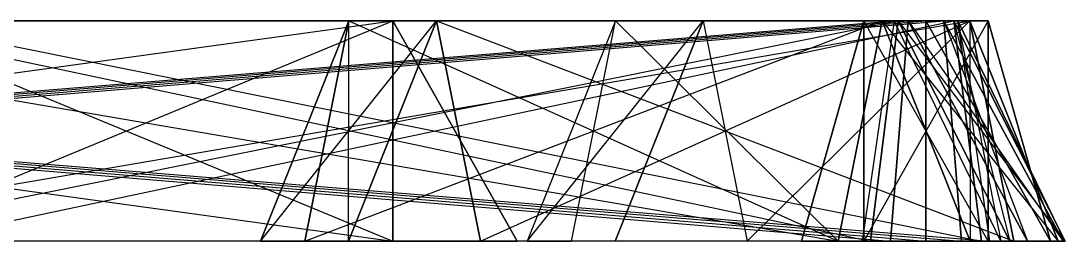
# Model space of a CAD drawing. Extents: x -3500 to 3500, y -22 to 22.
# Drawn here: x 2947.44 to 2958.63, y 19.69 to 22.05 of the extents above; entities that cross this region are included whole.
import ezdxf

# ---------------------------------------------------------------- set-up
doc = ezdxf.new("R2010")
doc.units = 0
doc.layers.add('UB3D', color=1, linetype='CONTINUOUS')

msp = doc.modelspace()

# ---------------------------------------------------------------- linework, layer by layer
at = {"layer": 'UB3D', "color": 2}
for points in [[(2928.229567, 22.047244, -135.061181), (2927.887677, 19.685039, -135.633543), (2956.800984, 22.047244, -152.127874)], [(2927.887677, 19.685039, -135.633543), (2956.800984, 22.047244, -152.127874), (2956.459094, 19.685039, -152.700236)], [(2928.380669, 22.047244, 189.139016), (2928.189882, 19.685039, 188.500197), (2956.952087, 22.047244, 180.605669)], [(2928.189882, 19.685039, 188.500197), (2956.952087, 22.047244, 180.605669), (2956.761299, 19.685039, 179.96685)], [(2928.189882, 19.685039, 191.055315), (2928.380669, 22.047244, 190.416496), (2956.761299, 19.685039, 199.588661)], [(2928.229567, 22.047244, -135.061181), (2928.913268, 22.047244, -133.916614), (2956.800984, 22.047244, -152.127874)], [(2928.380669, 22.047244, 189.139016), (2928.762165, 22.047244, 190.416496), (2956.952087, 22.047244, 180.605669)], [(2928.380669, 22.047244, 190.416496), (2956.761299, 19.685039, 199.588661), (2956.952087, 22.047244, 198.949843)], [(2928.762165, 22.047244, 189.139016), (2928.380669, 22.047244, 190.416496), (2957.333583, 22.047244, 197.672362)], [(2928.380669, 22.047244, 190.416496), (2957.333583, 22.047244, 197.672362), (2956.952087, 22.047244, 198.949843)], [(2928.571417, 22.047244, -152.222244), (2928.571417, 19.685039, -152.888898), (2957.142835, 22.047244, -152.222244)], [(2928.571417, 19.685039, -152.888898), (2957.142835, 22.047244, -152.222244), (2957.142835, 19.685039, -152.888898)], [(2928.571417, 19.685039, -150.222283), (2928.571417, 22.047244, -150.888937), (2957.142835, 19.685039, -150.222283)], [(2928.571417, 22.047244, -150.888937), (2957.142835, 19.685039, -150.222283), (2957.142835, 22.047244, -150.888937)], [(2928.571417, 22.047244, -152.222244), (2928.571417, 22.047244, -150.888937), (2957.142835, 22.047244, -152.222244)], [(2928.571417, 22.047244, -150.888937), (2957.142835, 22.047244, -152.222244), (2957.142835, 22.047244, -150.888937)], [(2928.571417, 22.047244, -135.155551), (2928.571417, 19.685039, -135.822205), (2957.142835, 22.047244, -135.155551)], [(2928.571417, 19.685039, -135.822205), (2957.142835, 22.047244, -135.155551), (2957.142835, 19.685039, -135.822205)], [(2928.571417, 19.685039, -133.155591), (2928.571417, 22.047244, -133.822244), (2957.142835, 19.685039, -133.155591)], [(2928.571417, 22.047244, -133.822244), (2957.142835, 19.685039, -133.155591), (2957.142835, 22.047244, -133.822244)], [(2928.571417, 22.047244, -135.155551), (2928.571417, 22.047244, -133.822244), (2957.142835, 22.047244, -135.155551)], [(2928.571417, 22.047244, -133.822244), (2957.142835, 22.047244, -135.155551), (2957.142835, 22.047244, -133.822244)], [(2928.571417, 22.047244, -123.777795), (2928.571417, 19.685039, -124.444449), (2957.142835, 22.047244, -123.777795)], [(2928.571417, 19.685039, -124.444449), (2957.142835, 22.047244, -123.777795), (2957.142835, 19.685039, -124.444449)], [(2928.571417, 19.685039, -121.777835), (2928.571417, 22.047244, -122.444488), (2957.142835, 19.685039, -121.777835)], [(2928.571417, 22.047244, -122.444488), (2957.142835, 19.685039, -121.777835), (2957.142835, 22.047244, -122.444488)], [(2928.571417, 22.047244, -123.777795), (2928.571417, 22.047244, -122.444488), (2957.142835, 22.047244, -123.777795)], [(2928.571417, 22.047244, -122.444488), (2957.142835, 22.047244, -123.777795), (2957.142835, 22.047244, -122.444488)], [(2928.571417, 22.047244, -72.577795), (2928.571417, 19.685039, -73.244449), (2957.142835, 22.047244, -72.577795)], [(2928.571417, 19.685039, -73.244449), (2957.142835, 22.047244, -72.577795), (2957.142835, 19.685039, -73.244449)], [(2928.571417, 19.685039, -70.577835), (2928.571417, 22.047244, -71.244488), (2957.142835, 19.685039, -70.577835)], [(2928.571417, 22.047244, -71.244488), (2957.142835, 19.685039, -70.577835), (2957.142835, 22.047244, -71.244488)], [(2928.571417, 22.047244, -72.577795), (2928.571417, 22.047244, -71.244488), (2957.142835, 22.047244, -72.577795)], [(2928.571417, 22.047244, -71.244488), (2957.142835, 22.047244, -72.577795), (2957.142835, 22.047244, -71.244488)], [(2928.571417, 22.047244, -15.688898), (2928.571417, 19.685039, -16.355551), (2957.142835, 22.047244, -15.688898)], [(2928.571417, 19.685039, -16.355551), (2957.142835, 22.047244, -15.688898), (2957.142835, 19.685039, -16.355551)], [(2928.571417, 19.685039, -13.688937), (2928.571417, 22.047244, -14.355591), (2957.142835, 19.685039, -13.688937)], [(2928.571417, 22.047244, -14.355591), (2957.142835, 19.685039, -13.688937), (2957.142835, 22.047244, -14.355591)], [(2928.571417, 22.047244, -15.688898), (2928.571417, 22.047244, -14.355591), (2957.142835, 22.047244, -15.688898)], [(2928.571417, 22.047244, -14.355591), (2957.142835, 22.047244, -15.688898), (2957.142835, 22.047244, -14.355591)], [(2928.571417, 22.047244, 78.177756), (2928.571417, 19.685039, 77.511102), (2957.142835, 22.047244, 78.177756)], [(2928.571417, 19.685039, 77.511102), (2957.142835, 22.047244, 78.177756), (2957.142835, 19.685039, 77.511102)], [(2928.571417, 19.685039, 80.177717), (2928.571417, 22.047244, 79.511063), (2957.142835, 19.685039, 80.177717)], [(2928.571417, 22.047244, 79.511063), (2957.142835, 19.685039, 80.177717), (2957.142835, 22.047244, 79.511063)], [(2928.571417, 22.047244, 78.177756), (2928.571417, 22.047244, 79.511063), (2957.142835, 22.047244, 78.177756)], [(2928.571417, 22.047244, 79.511063), (2957.142835, 22.047244, 78.177756), (2957.142835, 22.047244, 79.511063)], [(2928.571417, 22.047244, 103.777756), (2928.571417, 19.685039, 103.111102), (2957.142835, 22.047244, 103.777756)], [(2928.571417, 19.685039, 103.111102), (2957.142835, 22.047244, 103.777756), (2957.142835, 19.685039, 103.111102)], [(2928.571417, 19.685039, 105.777717), (2928.571417, 22.047244, 105.111063), (2957.142835, 19.685039, 105.777717)], [(2928.571417, 22.047244, 105.111063), (2957.142835, 19.685039, 105.777717), (2957.142835, 22.047244, 105.111063)], [(2928.571417, 22.047244, 103.777756), (2928.571417, 22.047244, 105.111063), (2957.142835, 22.047244, 103.777756)], [(2928.571417, 22.047244, 105.111063), (2957.142835, 22.047244, 103.777756), (2957.142835, 22.047244, 105.111063)], [(2928.952953, 19.685039, 191.055315), (2928.762165, 22.047244, 190.416496), (2957.52437, 19.685039, 182.521969)], [(2928.762165, 22.047244, 190.416496), (2957.52437, 19.685039, 182.521969), (2957.333583, 22.047244, 181.88315)], [(2928.762165, 22.047244, 190.416496), (2956.952087, 22.047244, 180.605669), (2957.333583, 22.047244, 181.88315)], [(2928.762165, 22.047244, 189.139016), (2928.952953, 19.685039, 188.500197), (2957.333583, 22.047244, 197.672362)], [(2929.255157, 19.685039, -133.344252), (2928.913268, 22.047244, -133.916614), (2957.826575, 19.685039, -150.410945)], [(2928.913268, 22.047244, -133.916614), (2957.826575, 19.685039, -150.410945), (2957.484685, 22.047244, -150.983307)], [(2928.913268, 22.047244, -133.916614), (2956.800984, 22.047244, -152.127874), (2957.484685, 22.047244, -150.983307)], [(2928.952953, 19.685039, 188.500197), (2957.333583, 22.047244, 197.672362), (2957.52437, 19.685039, 197.033543)], [(2934.285709, 22.047244, -177.822244), (2934.285709, 19.685039, -178.488898), (2951.428543, 22.047244, -177.822244)], [(2934.285709, 19.685039, -178.488898), (2951.428543, 22.047244, -177.822244), (2951.428543, 19.685039, -178.488898)], [(2934.285709, 19.685039, -175.822283), (2934.285709, 22.047244, -176.488937), (2951.428543, 19.685039, -175.822283)], [(2934.285709, 22.047244, -176.488937), (2951.428543, 19.685039, -175.822283), (2951.428543, 22.047244, -176.488937)], [(2934.285709, 22.047244, -177.822244), (2934.285709, 22.047244, -176.488937), (2951.428543, 22.047244, -177.822244)], [(2934.285709, 22.047244, -176.488937), (2951.428543, 22.047244, -177.822244), (2951.428543, 22.047244, -176.488937)], [(2934.285709, 22.047244, -109.555551), (2934.285709, 19.685039, -110.222205), (2951.428543, 22.047244, -109.555551)], [(2934.285709, 19.685039, -110.222205), (2951.428543, 22.047244, -109.555551), (2951.428543, 19.685039, -110.222205)], [(2934.285709, 19.685039, -107.555591), (2934.285709, 22.047244, -108.222244), (2951.428543, 19.685039, -107.555591)], [(2934.285709, 22.047244, -108.222244), (2951.428543, 19.685039, -107.555591), (2951.428543, 22.047244, -108.222244)], [(2934.285709, 22.047244, -109.555551), (2934.285709, 22.047244, -108.222244), (2951.428543, 22.047244, -109.555551)], [(2934.285709, 22.047244, -108.222244), (2951.428543, 22.047244, -109.555551), (2951.428543, 22.047244, -108.222244)], [(2934.285709, 22.047244, -58.355551), (2934.285709, 19.685039, -59.022205), (2951.428543, 22.047244, -58.355551)], [(2934.285709, 19.685039, -59.022205), (2951.428543, 22.047244, -58.355551), (2951.428543, 19.685039, -59.022205)], [(2934.285709, 19.685039, -56.355591), (2934.285709, 22.047244, -57.022244), (2951.428543, 19.685039, -56.355591)], [(2934.285709, 22.047244, -57.022244), (2951.428543, 19.685039, -56.355591), (2951.428543, 22.047244, -57.022244)], [(2934.285709, 22.047244, -58.355551), (2934.285709, 22.047244, -57.022244), (2951.428543, 22.047244, -58.355551)], [(2934.285709, 22.047244, -57.022244), (2951.428543, 22.047244, -58.355551), (2951.428543, 22.047244, -57.022244)], [(2934.285709, 22.047244, 52.577756), (2934.285709, 19.685039, 51.911102), (2951.428543, 22.047244, 52.577756)], [(2934.285709, 19.685039, 51.911102), (2951.428543, 22.047244, 52.577756), (2951.428543, 19.685039, 51.911102)], [(2934.285709, 19.685039, 54.577717), (2934.285709, 22.047244, 53.911063), (2951.428543, 19.685039, 54.577717)], [(2934.285709, 22.047244, 53.911063), (2951.428543, 19.685039, 54.577717), (2951.428543, 22.047244, 53.911063)], [(2934.285709, 22.047244, 52.577756), (2934.285709, 22.047244, 53.911063), (2951.428543, 22.047244, 52.577756)], [(2934.285709, 22.047244, 53.911063), (2951.428543, 22.047244, 52.577756), (2951.428543, 22.047244, 53.911063)], [(2941.916457, 19.685039, 108.23374), (2942.386811, 22.047244, 107.761299), (2956.202165, 19.685039, 122.455984)], [(2942.386811, 22.047244, 107.761299), (2956.202165, 19.685039, 122.455984), (2956.67252, 22.047244, 121.983543)], [(2943.327441, 22.047244, 106.816417), (2942.386811, 22.047244, 107.761299), (2957.61315, 22.047244, 121.038661)], [(2942.386811, 22.047244, 107.761299), (2957.61315, 22.047244, 121.038661), (2956.67252, 22.047244, 121.983543)], [(2943.327441, 22.047244, 106.816417), (2943.797795, 19.685039, 106.343976), (2957.61315, 22.047244, 121.038661)], [(2943.797795, 19.685039, 106.343976), (2957.61315, 22.047244, 121.038661), (2958.083504, 19.685039, 120.56622)], [(2945.120118, 19.685039, -47.962008), (2945.417205, 22.047244, -48.558819), (2956.548701, 19.685039, -42.27311)], [(2945.417205, 22.047244, -32.685669), (2945.120118, 19.685039, -33.28248), (2956.845787, 22.047244, -38.374567)], [(2945.120118, 19.685039, -33.28248), (2956.845787, 22.047244, -38.374567), (2956.548701, 19.685039, -38.971378)], [(2945.120118, 19.685039, 3.237992), (2945.417205, 22.047244, 2.641181), (2956.548701, 19.685039, 8.92689)], [(2945.417205, 22.047244, 18.514331), (2945.120118, 19.685039, 17.91752), (2956.845787, 22.047244, 12.825433)], [(2945.120118, 19.685039, 17.91752), (2956.845787, 22.047244, 12.825433), (2956.548701, 19.685039, 12.228622)], [(2945.417205, 22.047244, -48.558819), (2956.548701, 19.685039, -42.27311), (2956.845787, 22.047244, -42.869921)], [(2946.011299, 22.047244, -49.752362), (2945.417205, 22.047244, -48.558819), (2957.439882, 22.047244, -44.063465)], [(2945.417205, 22.047244, -48.558819), (2957.439882, 22.047244, -44.063465), (2956.845787, 22.047244, -42.869921)], [(2945.417205, 22.047244, -32.685669), (2946.011299, 22.047244, -31.492126), (2956.845787, 22.047244, -38.374567)], [(2945.417205, 22.047244, 2.641181), (2956.548701, 19.685039, 8.92689), (2956.845787, 22.047244, 8.330079)], [(2946.011299, 22.047244, 1.447638), (2945.417205, 22.047244, 2.641181), (2957.439882, 22.047244, 7.136535)], [(2945.417205, 22.047244, 2.641181), (2957.439882, 22.047244, 7.136535), (2956.845787, 22.047244, 8.330079)], [(2945.417205, 22.047244, 18.514331), (2946.011299, 22.047244, 19.707874), (2956.845787, 22.047244, 12.825433)], [(2945.714252, 22.047244, 172.044449), (2945.714252, 19.685039, 171.377795), (2951.428543, 22.047244, 172.044449)], [(2945.714252, 19.685039, 171.377795), (2951.428543, 22.047244, 172.044449), (2951.428543, 19.685039, 171.377795)], [(2945.714252, 19.685039, 174.044409), (2945.714252, 22.047244, 173.377756), (2951.428543, 19.685039, 174.044409)], [(2945.714252, 22.047244, 173.377756), (2951.428543, 19.685039, 174.044409), (2951.428543, 22.047244, 173.377756)], [(2945.714252, 22.047244, 172.044449), (2945.714252, 22.047244, 173.377756), (2951.428543, 22.047244, 172.044449)], [(2945.714252, 22.047244, 173.377756), (2951.428543, 22.047244, 172.044449), (2951.428543, 22.047244, 173.377756)], [(2946.011299, 22.047244, -49.752362), (2946.308386, 19.685039, -50.349173), (2957.439882, 22.047244, -44.063465)], [(2946.308386, 19.685039, -30.895315), (2946.011299, 22.047244, -31.492126), (2957.736969, 19.685039, -36.584213)], [(2946.011299, 22.047244, -31.492126), (2957.736969, 19.685039, -36.584213), (2957.439882, 22.047244, -37.181024)], [(2946.011299, 22.047244, -31.492126), (2956.845787, 22.047244, -38.374567), (2957.439882, 22.047244, -37.181024)], [(2946.011299, 22.047244, 1.447638), (2946.308386, 19.685039, 0.850827), (2957.439882, 22.047244, 7.136535)], [(2946.308386, 19.685039, 20.304685), (2946.011299, 22.047244, 19.707874), (2957.736969, 19.685039, 14.615787)], [(2946.011299, 22.047244, 19.707874), (2957.736969, 19.685039, 14.615787), (2957.439882, 22.047244, 14.018976)], [(2946.011299, 22.047244, 19.707874), (2956.845787, 22.047244, 12.825433), (2957.439882, 22.047244, 14.018976)], [(2946.308386, 19.685039, -50.349173), (2957.439882, 22.047244, -44.063465), (2957.736969, 19.685039, -44.660276)], [(2946.308386, 19.685039, 0.850827), (2957.439882, 22.047244, 7.136535), (2957.736969, 19.685039, 6.539724)], [(2950.013346, 19.685039, -177.623858), (2950.487874, 19.685039, -176.210709), (2950.958228, 22.047244, -176.683189)], [(2950.953976, 19.685039, -178.568661), (2950.013346, 19.685039, -177.623858), (2951.898858, 22.047244, -177.627992)], [(2950.013346, 19.685039, -177.623858), (2951.898858, 22.047244, -177.627992), (2950.958228, 22.047244, -176.683189)], [(2950.013346, 19.685039, -108.42063), (2950.958228, 22.047244, -109.361299), (2950.487874, 19.685039, -109.83378)], [(2950.013346, 19.685039, -108.42063), (2950.953976, 19.685039, -107.475827), (2950.958228, 22.047244, -109.361299)], [(2950.013346, 19.685039, -57.22063), (2950.958228, 22.047244, -58.161299), (2950.487874, 19.685039, -58.63378)], [(2950.013346, 19.685039, -57.22063), (2950.953976, 19.685039, -56.275827), (2950.958228, 22.047244, -58.161299)], [(2950.013346, 19.685039, 52.776142), (2950.487874, 19.685039, 54.189291), (2950.958228, 22.047244, 53.716811)], [(2950.953976, 19.685039, 51.831339), (2950.013346, 19.685039, 52.776142), (2951.898858, 22.047244, 52.772008)], [(2950.013346, 19.685039, 52.776142), (2951.898858, 22.047244, 52.772008), (2950.958228, 22.047244, 53.716811)], [(2950.013346, 19.685039, 70.77937), (2950.958228, 22.047244, 69.838701), (2950.487874, 19.685039, 69.36622)], [(2950.013346, 19.685039, 70.77937), (2950.953976, 19.685039, 71.724173), (2950.958228, 22.047244, 69.838701)], [(2950.013346, 19.685039, 173.17937), (2950.958228, 22.047244, 172.238701), (2950.487874, 19.685039, 171.76622)], [(2950.013346, 19.685039, 173.17937), (2950.953976, 19.685039, 174.124173), (2950.958228, 22.047244, 172.238701)], [(2950.487874, 19.685039, -176.210709), (2950.958228, 22.047244, -176.683189), (2956.202165, 19.685039, -170.521811)], [(2950.958228, 22.047244, -109.361299), (2950.487874, 19.685039, -109.83378), (2956.67252, 22.047244, -115.050197)], [(2950.487874, 19.685039, -109.83378), (2956.67252, 22.047244, -115.050197), (2956.202165, 19.685039, -115.522677)], [(2950.958228, 22.047244, -58.161299), (2950.487874, 19.685039, -58.63378), (2956.67252, 22.047244, -63.850197)], [(2950.487874, 19.685039, -58.63378), (2956.67252, 22.047244, -63.850197), (2956.202165, 19.685039, -64.322677)], [(2950.487874, 19.685039, 54.189291), (2950.958228, 22.047244, 53.716811), (2956.202165, 19.685039, 59.878189)], [(2950.958228, 22.047244, 69.838701), (2950.487874, 19.685039, 69.36622), (2956.67252, 22.047244, 64.149803)], [(2950.487874, 19.685039, 69.36622), (2956.67252, 22.047244, 64.149803), (2956.202165, 19.685039, 63.677323)], [(2950.958228, 22.047244, 172.238701), (2950.487874, 19.685039, 171.76622), (2956.67252, 22.047244, 166.549803)], [(2950.487874, 19.685039, 171.76622), (2956.67252, 22.047244, 166.549803), (2956.202165, 19.685039, 166.077323)], [(2950.953976, 19.685039, -178.568661), (2951.898858, 22.047244, -177.627992), (2952.369213, 19.685039, -178.100472)], [(2950.953976, 19.685039, -107.475827), (2952.369213, 19.685039, -107.944016), (2951.898858, 22.047244, -108.416496)], [(2950.953976, 19.685039, -107.475827), (2950.958228, 22.047244, -109.361299), (2951.898858, 22.047244, -108.416496)], [(2950.953976, 19.685039, -56.275827), (2952.369213, 19.685039, -56.744016), (2951.898858, 22.047244, -57.216496)], [(2950.953976, 19.685039, -56.275827), (2950.958228, 22.047244, -58.161299), (2951.898858, 22.047244, -57.216496)], [(2950.953976, 19.685039, 51.831339), (2951.898858, 22.047244, 52.772008), (2952.369213, 19.685039, 52.299528)], [(2950.953976, 19.685039, 71.724173), (2952.369213, 19.685039, 71.255984), (2951.898858, 22.047244, 70.783504)], [(2950.953976, 19.685039, 71.724173), (2950.958228, 22.047244, 69.838701), (2951.898858, 22.047244, 70.783504)], [(2950.953976, 19.685039, 174.124173), (2952.369213, 19.685039, 173.655984), (2951.898858, 22.047244, 173.183504)], [(2950.953976, 19.685039, 174.124173), (2950.958228, 22.047244, 172.238701), (2951.898858, 22.047244, 173.183504)], [(2950.958228, 22.047244, -176.683189), (2956.202165, 19.685039, -170.521811), (2956.67252, 22.047244, -170.994291)], [(2951.898858, 22.047244, -177.627992), (2950.958228, 22.047244, -176.683189), (2957.61315, 22.047244, -171.939094)], [(2950.958228, 22.047244, -176.683189), (2957.61315, 22.047244, -171.939094), (2956.67252, 22.047244, -170.994291)], [(2950.958228, 22.047244, -109.361299), (2951.898858, 22.047244, -108.416496), (2956.67252, 22.047244, -115.050197)], [(2950.958228, 22.047244, -58.161299), (2951.898858, 22.047244, -57.216496), (2956.67252, 22.047244, -63.850197)], [(2950.958228, 22.047244, 53.716811), (2956.202165, 19.685039, 59.878189), (2956.67252, 22.047244, 59.405709)], [(2951.898858, 22.047244, 52.772008), (2950.958228, 22.047244, 53.716811), (2957.61315, 22.047244, 58.460906)], [(2950.958228, 22.047244, 53.716811), (2957.61315, 22.047244, 58.460906), (2956.67252, 22.047244, 59.405709)], [(2950.958228, 22.047244, 69.838701), (2951.898858, 22.047244, 70.783504), (2956.67252, 22.047244, 64.149803)], [(2950.958228, 22.047244, 172.238701), (2951.898858, 22.047244, 173.183504), (2956.67252, 22.047244, 166.549803)], [(2951.428543, 22.047244, -177.822244), (2951.428543, 19.685039, -178.488898), (2952.76185, 19.685039, -177.822244)], [(2951.428543, 19.685039, -175.822283), (2951.428543, 22.047244, -176.488937), (2952.76185, 19.685039, -176.488937)], [(2951.428543, 22.047244, -177.822244), (2951.428543, 22.047244, -176.488937), (2952.76185, 19.685039, -177.822244)], [(2951.428543, 22.047244, -176.488937), (2952.76185, 19.685039, -177.822244), (2952.76185, 19.685039, -176.488937)], [(2951.428543, 22.047244, -109.555551), (2951.428543, 19.685039, -110.222205), (2952.76185, 19.685039, -109.555551)], [(2951.428543, 19.685039, -107.555591), (2951.428543, 22.047244, -108.222244), (2952.76185, 19.685039, -108.222244)], [(2951.428543, 22.047244, -109.555551), (2951.428543, 22.047244, -108.222244), (2952.76185, 19.685039, -109.555551)], [(2951.428543, 22.047244, -108.222244), (2952.76185, 19.685039, -109.555551), (2952.76185, 19.685039, -108.222244)], [(2951.428543, 22.047244, -58.355551), (2951.428543, 19.685039, -59.022205), (2952.76185, 19.685039, -58.355551)], [(2951.428543, 19.685039, -56.355591), (2951.428543, 22.047244, -57.022244), (2952.76185, 19.685039, -57.022244)], [(2951.428543, 22.047244, -58.355551), (2951.428543, 22.047244, -57.022244), (2952.76185, 19.685039, -58.355551)], [(2951.428543, 22.047244, -57.022244), (2952.76185, 19.685039, -58.355551), (2952.76185, 19.685039, -57.022244)], [(2951.428543, 22.047244, 52.577756), (2951.428543, 19.685039, 51.911102), (2952.76185, 19.685039, 52.577756)], [(2951.428543, 19.685039, 54.577717), (2951.428543, 22.047244, 53.911063), (2952.76185, 19.685039, 53.911063)], [(2951.428543, 22.047244, 52.577756), (2951.428543, 22.047244, 53.911063), (2952.76185, 19.685039, 52.577756)], [(2951.428543, 22.047244, 53.911063), (2952.76185, 19.685039, 52.577756), (2952.76185, 19.685039, 53.911063)], [(2951.428543, 22.047244, 172.044449), (2951.428543, 19.685039, 171.377795), (2952.76185, 19.685039, 172.044449)], [(2951.428543, 19.685039, 174.044409), (2951.428543, 22.047244, 173.377756), (2952.76185, 19.685039, 173.377756)], [(2951.428543, 22.047244, 172.044449), (2951.428543, 22.047244, 173.377756), (2952.76185, 19.685039, 172.044449)], [(2951.428543, 22.047244, 173.377756), (2952.76185, 19.685039, 172.044449), (2952.76185, 19.685039, 173.377756)], [(2951.898858, 22.047244, -177.627992), (2952.369213, 19.685039, -178.100472), (2957.61315, 22.047244, -171.939094)], [(2952.369213, 19.685039, -107.944016), (2951.898858, 22.047244, -108.416496), (2958.083504, 19.685039, -113.632913)], [(2951.898858, 22.047244, -108.416496), (2958.083504, 19.685039, -113.632913), (2957.61315, 22.047244, -114.105394)], [(2951.898858, 22.047244, -108.416496), (2956.67252, 22.047244, -115.050197), (2957.61315, 22.047244, -114.105394)], [(2952.369213, 19.685039, -56.744016), (2951.898858, 22.047244, -57.216496), (2958.083504, 19.685039, -62.432913)], [(2951.898858, 22.047244, -57.216496), (2958.083504, 19.685039, -62.432913), (2957.61315, 22.047244, -62.905394)], [(2951.898858, 22.047244, -57.216496), (2956.67252, 22.047244, -63.850197), (2957.61315, 22.047244, -62.905394)], [(2951.898858, 22.047244, 52.772008), (2952.369213, 19.685039, 52.299528), (2957.61315, 22.047244, 58.460906)], [(2952.369213, 19.685039, 71.255984), (2951.898858, 22.047244, 70.783504), (2958.083504, 19.685039, 65.567087)], [(2951.898858, 22.047244, 70.783504), (2958.083504, 19.685039, 65.567087), (2957.61315, 22.047244, 65.094606)], [(2951.898858, 22.047244, 70.783504), (2956.67252, 22.047244, 64.149803), (2957.61315, 22.047244, 65.094606)], [(2952.369213, 19.685039, 173.655984), (2951.898858, 22.047244, 173.183504), (2958.083504, 19.685039, 167.967087)], [(2951.898858, 22.047244, 173.183504), (2958.083504, 19.685039, 167.967087), (2957.61315, 22.047244, 167.494606)], [(2951.898858, 22.047244, 173.183504), (2956.67252, 22.047244, 166.549803), (2957.61315, 22.047244, 167.494606)], [(2952.369213, 19.685039, -178.100472), (2957.61315, 22.047244, -171.939094), (2958.083504, 19.685039, -172.411575)], [(2952.369213, 19.685039, 52.299528), (2957.61315, 22.047244, 58.460906), (2958.083504, 19.685039, 57.988425)], [(2952.870512, 19.685039, 158.020591), (2953.345039, 19.685039, 159.43374), (2953.815394, 22.047244, 158.96126)], [(2953.811142, 19.685039, 157.075787), (2952.870512, 19.685039, 158.020591), (2954.756024, 22.047244, 158.016457)], [(2952.870512, 19.685039, 158.020591), (2954.756024, 22.047244, 158.016457), (2953.815394, 22.047244, 158.96126)], [(2953.345039, 19.685039, 159.43374), (2953.815394, 22.047244, 158.96126), (2956.202165, 19.685039, 162.278189)], [(2953.811142, 19.685039, 157.075787), (2954.756024, 22.047244, 158.016457), (2955.226378, 19.685039, 157.543976)], [(2953.815394, 22.047244, 158.96126), (2956.202165, 19.685039, 162.278189), (2956.67252, 22.047244, 161.805709)], [(2954.756024, 22.047244, 158.016457), (2953.815394, 22.047244, 158.96126), (2957.61315, 22.047244, 160.860906)], [(2953.815394, 22.047244, 158.96126), (2957.61315, 22.047244, 160.860906), (2956.67252, 22.047244, 161.805709)], [(2954.756024, 22.047244, 158.016457), (2955.226378, 19.685039, 157.543976), (2957.61315, 22.047244, 160.860906)], [(2955.226378, 19.685039, 157.543976), (2957.61315, 22.047244, 160.860906), (2958.083504, 19.685039, 160.388425)], [(2956.476181, 19.685039, -158.755591), (2956.476181, 22.047244, -160.088898), (2955.809528, 19.685039, -160.088898)], [(2956.476181, 22.047244, -160.088898), (2955.809528, 19.685039, -160.088898), (2956.476181, 22.047244, -171.466693)], [(2955.809528, 19.685039, -160.088898), (2956.476181, 22.047244, -171.466693), (2955.809528, 19.685039, -171.466693)], [(2956.476181, 22.047244, -171.466693), (2955.809528, 19.685039, -171.466693), (2956.476181, 19.685039, -172.8)], [(2956.476181, 19.685039, -113.244488), (2956.476181, 22.047244, -114.577795), (2955.809528, 19.685039, -114.577795)], [(2956.476181, 22.047244, -114.577795), (2955.809528, 19.685039, -114.577795), (2956.476181, 22.047244, -125.955591)], [(2955.809528, 19.685039, -114.577795), (2956.476181, 22.047244, -125.955591), (2955.809528, 19.685039, -125.955591)], [(2956.476181, 22.047244, -125.955591), (2955.809528, 19.685039, -125.955591), (2956.476181, 19.685039, -127.288898)], [(2956.476181, 19.685039, -62.044488), (2956.476181, 22.047244, -63.377795), (2955.809528, 19.685039, -63.377795)], [(2956.476181, 22.047244, -63.377795), (2955.809528, 19.685039, -63.377795), (2956.476181, 22.047244, -74.755591)], [(2955.809528, 19.685039, -63.377795), (2956.476181, 22.047244, -74.755591), (2955.809528, 19.685039, -74.755591)], [(2956.476181, 22.047244, -74.755591), (2955.809528, 19.685039, -74.755591), (2956.476181, 19.685039, -76.088898)], [(2956.476181, 19.685039, -36.444488), (2956.476181, 22.047244, -37.777795), (2955.809528, 19.685039, -37.777795)], [(2956.476181, 22.047244, -37.777795), (2955.809528, 19.685039, -37.777795), (2956.476181, 22.047244, -43.466693)], [(2955.809528, 19.685039, -37.777795), (2956.476181, 22.047244, -43.466693), (2955.809528, 19.685039, -43.466693)], [(2956.476181, 22.047244, -43.466693), (2955.809528, 19.685039, -43.466693), (2956.476181, 19.685039, -44.8)], [(2956.476181, 19.685039, -5.155591), (2956.476181, 22.047244, -6.488898), (2955.809528, 19.685039, -6.488898)], [(2956.476181, 22.047244, -6.488898), (2955.809528, 19.685039, -6.488898), (2956.476181, 22.047244, -23.555591)], [(2955.809528, 19.685039, -6.488898), (2956.476181, 22.047244, -23.555591), (2955.809528, 19.685039, -23.555591)], [(2956.476181, 22.047244, -23.555591), (2955.809528, 19.685039, -23.555591), (2956.476181, 19.685039, -24.888898)], [(2956.476181, 19.685039, 14.755512), (2956.476181, 22.047244, 13.422205), (2955.809528, 19.685039, 13.422205)], [(2956.476181, 22.047244, 13.422205), (2955.809528, 19.685039, 13.422205), (2956.476181, 22.047244, 7.733307)], [(2955.809528, 19.685039, 13.422205), (2956.476181, 22.047244, 7.733307), (2955.809528, 19.685039, 7.733307)], [(2956.476181, 22.047244, 7.733307), (2955.809528, 19.685039, 7.733307), (2956.476181, 19.685039, 6.4)], [(2956.476181, 19.685039, 65.955512), (2956.476181, 22.047244, 64.622205), (2955.809528, 19.685039, 64.622205)], [(2956.476181, 22.047244, 64.622205), (2955.809528, 19.685039, 64.622205), (2956.476181, 22.047244, 58.933307)], [(2955.809528, 19.685039, 64.622205), (2956.476181, 22.047244, 58.933307), (2955.809528, 19.685039, 58.933307)], [(2956.476181, 22.047244, 58.933307), (2955.809528, 19.685039, 58.933307), (2956.476181, 19.685039, 57.6)], [(2956.476181, 19.685039, 168.355512), (2956.476181, 22.047244, 167.022205), (2955.809528, 19.685039, 167.022205)], [(2956.476181, 22.047244, 167.022205), (2955.809528, 19.685039, 167.022205), (2956.476181, 22.047244, 161.333307)], [(2955.809528, 19.685039, 167.022205), (2956.476181, 22.047244, 161.333307), (2955.809528, 19.685039, 161.333307)], [(2956.476181, 22.047244, 161.333307), (2955.809528, 19.685039, 161.333307), (2956.476181, 19.685039, 160)], [(2956.202165, 19.685039, -170.521811), (2956.67252, 22.047244, -170.994291), (2957.617402, 19.685039, -170.053622)], [(2956.67252, 22.047244, -115.050197), (2956.202165, 19.685039, -115.522677), (2957.617402, 19.685039, -115.990866)], [(2956.67252, 22.047244, -63.850197), (2956.202165, 19.685039, -64.322677), (2957.617402, 19.685039, -64.790866)], [(2956.202165, 19.685039, 59.878189), (2956.67252, 22.047244, 59.405709), (2957.617402, 19.685039, 60.346378)], [(2956.67252, 22.047244, 64.149803), (2956.202165, 19.685039, 63.677323), (2957.617402, 19.685039, 63.209134)], [(2956.202165, 19.685039, 122.455984), (2956.67252, 22.047244, 121.983543), (2957.617402, 19.685039, 122.924213)], [(2956.202165, 19.685039, 162.278189), (2956.67252, 22.047244, 161.805709), (2957.617402, 19.685039, 162.746378)], [(2956.67252, 22.047244, 166.549803), (2956.202165, 19.685039, 166.077323), (2957.617402, 19.685039, 165.609134)], [(2956.800984, 22.047244, -152.127874), (2956.459094, 19.685039, -152.700236), (2957.94563, 19.685039, -152.811614)], [(2956.476181, 19.685039, -158.755591), (2957.809488, 19.685039, -158.755591), (2956.476181, 22.047244, -160.088898)], [(2957.809488, 19.685039, -158.755591), (2956.476181, 22.047244, -160.088898), (2957.809488, 22.047244, -160.088898)], [(2956.476181, 22.047244, -160.088898), (2957.809488, 22.047244, -160.088898), (2956.476181, 22.047244, -171.466693)], [(2957.809488, 22.047244, -160.088898), (2956.476181, 22.047244, -171.466693), (2957.809488, 22.047244, -171.466693)], [(2956.476181, 22.047244, -171.466693), (2957.809488, 22.047244, -171.466693), (2956.476181, 19.685039, -172.8)], [(2957.809488, 22.047244, -171.466693), (2956.476181, 19.685039, -172.8), (2957.809488, 19.685039, -172.8)], [(2956.476181, 19.685039, -113.244488), (2957.809488, 19.685039, -113.244488), (2956.476181, 22.047244, -114.577795)], [(2957.809488, 19.685039, -113.244488), (2956.476181, 22.047244, -114.577795), (2957.809488, 22.047244, -114.577795)], [(2956.476181, 22.047244, -114.577795), (2957.809488, 22.047244, -114.577795), (2956.476181, 22.047244, -125.955591)], [(2957.809488, 22.047244, -114.577795), (2956.476181, 22.047244, -125.955591), (2957.809488, 22.047244, -125.955591)], [(2956.476181, 22.047244, -125.955591), (2957.809488, 22.047244, -125.955591), (2956.476181, 19.685039, -127.288898)], [(2957.809488, 22.047244, -125.955591), (2956.476181, 19.685039, -127.288898), (2957.809488, 19.685039, -127.288898)], [(2956.476181, 19.685039, -62.044488), (2957.809488, 19.685039, -62.044488), (2956.476181, 22.047244, -63.377795)], [(2957.809488, 19.685039, -62.044488), (2956.476181, 22.047244, -63.377795), (2957.809488, 22.047244, -63.377795)], [(2956.476181, 22.047244, -63.377795), (2957.809488, 22.047244, -63.377795), (2956.476181, 22.047244, -74.755591)], [(2957.809488, 22.047244, -63.377795), (2956.476181, 22.047244, -74.755591), (2957.809488, 22.047244, -74.755591)], [(2956.476181, 22.047244, -74.755591), (2957.809488, 22.047244, -74.755591), (2956.476181, 19.685039, -76.088898)], [(2957.809488, 22.047244, -74.755591), (2956.476181, 19.685039, -76.088898), (2957.809488, 19.685039, -76.088898)], [(2956.476181, 19.685039, -36.444488), (2957.809488, 19.685039, -36.444488), (2956.476181, 22.047244, -37.777795)], [(2957.809488, 19.685039, -36.444488), (2956.476181, 22.047244, -37.777795), (2957.809488, 22.047244, -37.777795)], [(2956.476181, 22.047244, -37.777795), (2957.809488, 22.047244, -37.777795), (2956.476181, 22.047244, -43.466693)], [(2957.809488, 22.047244, -37.777795), (2956.476181, 22.047244, -43.466693), (2957.809488, 22.047244, -43.466693)], [(2956.476181, 22.047244, -43.466693), (2957.809488, 22.047244, -43.466693), (2956.476181, 19.685039, -44.8)], [(2957.809488, 22.047244, -43.466693), (2956.476181, 19.685039, -44.8), (2957.809488, 19.685039, -44.8)], [(2956.476181, 19.685039, -5.155591), (2957.809488, 19.685039, -5.155591), (2956.476181, 22.047244, -6.488898)], [(2957.809488, 19.685039, -5.155591), (2956.476181, 22.047244, -6.488898), (2957.809488, 22.047244, -6.488898)], [(2956.476181, 22.047244, -6.488898), (2957.809488, 22.047244, -6.488898), (2956.476181, 22.047244, -23.555591)], [(2957.809488, 22.047244, -6.488898), (2956.476181, 22.047244, -23.555591), (2957.809488, 22.047244, -23.555591)], [(2956.476181, 22.047244, -23.555591), (2957.809488, 22.047244, -23.555591), (2956.476181, 19.685039, -24.888898)], [(2957.809488, 22.047244, -23.555591), (2956.476181, 19.685039, -24.888898), (2957.809488, 19.685039, -24.888898)], [(2956.476181, 19.685039, 14.755512), (2957.809488, 19.685039, 14.755512), (2956.476181, 22.047244, 13.422205)], [(2957.809488, 19.685039, 14.755512), (2956.476181, 22.047244, 13.422205), (2957.809488, 22.047244, 13.422205)], [(2956.476181, 22.047244, 13.422205), (2957.809488, 22.047244, 13.422205), (2956.476181, 22.047244, 7.733307)], [(2957.809488, 22.047244, 13.422205), (2956.476181, 22.047244, 7.733307), (2957.809488, 22.047244, 7.733307)], [(2956.476181, 22.047244, 7.733307), (2957.809488, 22.047244, 7.733307), (2956.476181, 19.685039, 6.4)], [(2957.809488, 22.047244, 7.733307), (2956.476181, 19.685039, 6.4), (2957.809488, 19.685039, 6.4)], [(2956.476181, 19.685039, 65.955512), (2957.809488, 19.685039, 65.955512), (2956.476181, 22.047244, 64.622205)], [(2957.809488, 19.685039, 65.955512), (2956.476181, 22.047244, 64.622205), (2957.809488, 22.047244, 64.622205)], [(2956.476181, 22.047244, 64.622205), (2957.809488, 22.047244, 64.622205), (2956.476181, 22.047244, 58.933307)], [(2957.809488, 22.047244, 64.622205), (2956.476181, 22.047244, 58.933307), (2957.809488, 22.047244, 58.933307)], [(2956.476181, 22.047244, 58.933307), (2957.809488, 22.047244, 58.933307), (2956.476181, 19.685039, 57.6)], [(2957.809488, 22.047244, 58.933307), (2956.476181, 19.685039, 57.6), (2957.809488, 19.685039, 57.6)], [(2956.476181, 19.685039, 168.355512), (2957.809488, 19.685039, 168.355512), (2956.476181, 22.047244, 167.022205)], [(2957.809488, 19.685039, 168.355512), (2956.476181, 22.047244, 167.022205), (2957.809488, 22.047244, 167.022205)], [(2956.476181, 22.047244, 167.022205), (2957.809488, 22.047244, 167.022205), (2956.476181, 22.047244, 161.333307)], [(2957.809488, 22.047244, 167.022205), (2956.476181, 22.047244, 161.333307), (2957.809488, 22.047244, 161.333307)], [(2956.476181, 22.047244, 161.333307), (2957.809488, 22.047244, 161.333307), (2956.476181, 19.685039, 160)], [(2957.809488, 22.047244, 161.333307), (2956.476181, 19.685039, 160), (2957.809488, 19.685039, 160)], [(2956.548701, 19.685039, -42.27311), (2956.845787, 22.047244, -42.869921), (2958.03937, 19.685039, -42.275787)], [(2956.845787, 22.047244, -38.374567), (2956.548701, 19.685039, -38.971378), (2958.03937, 19.685039, -38.968701)], [(2956.548701, 19.685039, 8.92689), (2956.845787, 22.047244, 8.330079), (2958.03937, 19.685039, 8.924213)], [(2956.845787, 22.047244, 12.825433), (2956.548701, 19.685039, 12.228622), (2958.03937, 19.685039, 12.231299)], [(2957.61315, 22.047244, -171.939094), (2956.67252, 22.047244, -170.994291), (2958.558031, 19.685039, -170.998425)], [(2956.67252, 22.047244, -170.994291), (2958.558031, 19.685039, -170.998425), (2957.617402, 19.685039, -170.053622)], [(2956.67252, 22.047244, -115.050197), (2957.61315, 22.047244, -114.105394), (2957.617402, 19.685039, -115.990866)], [(2956.67252, 22.047244, -63.850197), (2957.61315, 22.047244, -62.905394), (2957.617402, 19.685039, -64.790866)], [(2957.61315, 22.047244, 58.460906), (2956.67252, 22.047244, 59.405709), (2958.558031, 19.685039, 59.401575)], [(2956.67252, 22.047244, 59.405709), (2958.558031, 19.685039, 59.401575), (2957.617402, 19.685039, 60.346378)], [(2956.67252, 22.047244, 64.149803), (2957.61315, 22.047244, 65.094606), (2957.617402, 19.685039, 63.209134)], [(2957.61315, 22.047244, 121.038661), (2956.67252, 22.047244, 121.983543), (2958.558031, 19.685039, 121.979331)], [(2956.67252, 22.047244, 121.983543), (2958.558031, 19.685039, 121.979331), (2957.617402, 19.685039, 122.924213)], [(2957.61315, 22.047244, 160.860906), (2956.67252, 22.047244, 161.805709), (2958.558031, 19.685039, 161.801575)], [(2956.67252, 22.047244, 161.805709), (2958.558031, 19.685039, 161.801575), (2957.617402, 19.685039, 162.746378)], [(2956.67252, 22.047244, 166.549803), (2957.61315, 22.047244, 167.494606), (2957.617402, 19.685039, 165.609134)], [(2956.952087, 22.047244, 180.605669), (2956.761299, 19.685039, 179.96685), (2958.229646, 19.685039, 180.224134)], [(2956.761299, 19.685039, 199.588661), (2956.952087, 22.047244, 198.949843), (2958.229646, 19.685039, 199.331378)], [(2956.800984, 22.047244, -152.127874), (2957.484685, 22.047244, -150.983307), (2957.94563, 19.685039, -152.811614)], [(2957.439882, 22.047244, -44.063465), (2956.845787, 22.047244, -42.869921), (2958.633465, 19.685039, -43.469331)], [(2956.845787, 22.047244, -42.869921), (2958.633465, 19.685039, -43.469331), (2958.03937, 19.685039, -42.275787)], [(2956.845787, 22.047244, -38.374567), (2957.439882, 22.047244, -37.181024), (2958.03937, 19.685039, -38.968701)], [(2957.439882, 22.047244, 7.136535), (2956.845787, 22.047244, 8.330079), (2958.633465, 19.685039, 7.730669)], [(2956.845787, 22.047244, 8.330079), (2958.633465, 19.685039, 7.730669), (2958.03937, 19.685039, 8.924213)], [(2956.845787, 22.047244, 12.825433), (2957.439882, 22.047244, 14.018976), (2958.03937, 19.685039, 12.231299)], [(2956.952087, 22.047244, 180.605669), (2957.333583, 22.047244, 181.88315), (2958.229646, 19.685039, 180.224134)], [(2957.333583, 22.047244, 197.672362), (2956.952087, 22.047244, 198.949843), (2958.611142, 19.685039, 198.053898)], [(2956.952087, 22.047244, 198.949843), (2958.611142, 19.685039, 198.053898), (2958.229646, 19.685039, 199.331378)], [(2957.142835, 22.047244, -152.222244), (2957.142835, 19.685039, -152.888898), (2958.476142, 19.685039, -152.222244)], [(2957.142835, 19.685039, -150.222283), (2957.142835, 22.047244, -150.888937), (2958.476142, 19.685039, -150.888937)], [(2957.142835, 22.047244, -152.222244), (2957.142835, 22.047244, -150.888937), (2958.476142, 19.685039, -152.222244)], [(2957.142835, 22.047244, -150.888937), (2958.476142, 19.685039, -152.222244), (2958.476142, 19.685039, -150.888937)], [(2957.142835, 22.047244, -135.155551), (2957.142835, 19.685039, -135.822205), (2958.476142, 19.685039, -135.155551)], [(2957.142835, 19.685039, -133.155591), (2957.142835, 22.047244, -133.822244), (2958.476142, 19.685039, -133.822244)], [(2957.142835, 22.047244, -135.155551), (2957.142835, 22.047244, -133.822244), (2958.476142, 19.685039, -135.155551)], [(2957.142835, 22.047244, -133.822244), (2958.476142, 19.685039, -135.155551), (2958.476142, 19.685039, -133.822244)], [(2957.142835, 22.047244, -123.777795), (2957.142835, 19.685039, -124.444449), (2958.476142, 19.685039, -123.777795)], [(2957.142835, 19.685039, -121.777835), (2957.142835, 22.047244, -122.444488), (2958.476142, 19.685039, -122.444488)], [(2957.142835, 22.047244, -123.777795), (2957.142835, 22.047244, -122.444488), (2958.476142, 19.685039, -123.777795)], [(2957.142835, 22.047244, -122.444488), (2958.476142, 19.685039, -123.777795), (2958.476142, 19.685039, -122.444488)], [(2957.142835, 22.047244, -72.577795), (2957.142835, 19.685039, -73.244449), (2958.476142, 19.685039, -72.577795)], [(2957.142835, 19.685039, -70.577835), (2957.142835, 22.047244, -71.244488), (2958.476142, 19.685039, -71.244488)], [(2957.142835, 22.047244, -72.577795), (2957.142835, 22.047244, -71.244488), (2958.476142, 19.685039, -72.577795)], [(2957.142835, 22.047244, -71.244488), (2958.476142, 19.685039, -72.577795), (2958.476142, 19.685039, -71.244488)], [(2957.142835, 22.047244, -15.688898), (2957.142835, 19.685039, -16.355551), (2958.476142, 19.685039, -15.688898)], [(2957.142835, 19.685039, -13.688937), (2957.142835, 22.047244, -14.355591), (2958.476142, 19.685039, -14.355591)], [(2957.142835, 22.047244, -15.688898), (2957.142835, 22.047244, -14.355591), (2958.476142, 19.685039, -15.688898)], [(2957.142835, 22.047244, -14.355591), (2958.476142, 19.685039, -15.688898), (2958.476142, 19.685039, -14.355591)], [(2957.142835, 22.047244, 78.177756), (2957.142835, 19.685039, 77.511102), (2958.476142, 19.685039, 78.177756)], [(2957.142835, 19.685039, 80.177717), (2957.142835, 22.047244, 79.511063), (2958.476142, 19.685039, 79.511063)], [(2957.142835, 22.047244, 78.177756), (2957.142835, 22.047244, 79.511063), (2958.476142, 19.685039, 78.177756)], [(2957.142835, 22.047244, 79.511063), (2958.476142, 19.685039, 78.177756), (2958.476142, 19.685039, 79.511063)], [(2957.142835, 22.047244, 103.777756), (2957.142835, 19.685039, 103.111102), (2958.476142, 19.685039, 103.777756)], [(2957.142835, 19.685039, 105.777717), (2957.142835, 22.047244, 105.111063), (2958.476142, 19.685039, 105.111063)], [(2957.142835, 22.047244, 103.777756), (2957.142835, 22.047244, 105.111063), (2958.476142, 19.685039, 103.777756)], [(2957.142835, 22.047244, 105.111063), (2958.476142, 19.685039, 103.777756), (2958.476142, 19.685039, 105.111063)], [(2957.52437, 19.685039, 182.521969), (2957.333583, 22.047244, 181.88315), (2958.611142, 19.685039, 181.501614)], [(2957.333583, 22.047244, 181.88315), (2958.229646, 19.685039, 180.224134), (2958.611142, 19.685039, 181.501614)], [(2957.333583, 22.047244, 197.672362), (2957.52437, 19.685039, 197.033543), (2958.611142, 19.685039, 198.053898)], [(2957.439882, 22.047244, -44.063465), (2957.736969, 19.685039, -44.660276), (2958.633465, 19.685039, -43.469331)], [(2957.736969, 19.685039, -36.584213), (2957.439882, 22.047244, -37.181024), (2958.633465, 19.685039, -37.775157)], [(2957.439882, 22.047244, -37.181024), (2958.03937, 19.685039, -38.968701), (2958.633465, 19.685039, -37.775157)], [(2957.439882, 22.047244, 7.136535), (2957.736969, 19.685039, 6.539724), (2958.633465, 19.685039, 7.730669)], [(2957.736969, 19.685039, 14.615787), (2957.439882, 22.047244, 14.018976), (2958.633465, 19.685039, 13.424843)], [(2957.439882, 22.047244, 14.018976), (2958.03937, 19.685039, 12.231299), (2958.633465, 19.685039, 13.424843)], [(2957.826575, 19.685039, -150.410945), (2957.484685, 22.047244, -150.983307), (2958.629331, 19.685039, -151.667047)], [(2957.484685, 22.047244, -150.983307), (2957.94563, 19.685039, -152.811614), (2958.629331, 19.685039, -151.667047)], [(2957.61315, 22.047244, -171.939094), (2958.083504, 19.685039, -172.411575), (2958.558031, 19.685039, -170.998425)], [(2958.083504, 19.685039, -113.632913), (2957.61315, 22.047244, -114.105394), (2958.558031, 19.685039, -115.046063)], [(2957.61315, 22.047244, -114.105394), (2957.617402, 19.685039, -115.990866), (2958.558031, 19.685039, -115.046063)], [(2958.083504, 19.685039, -62.432913), (2957.61315, 22.047244, -62.905394), (2958.558031, 19.685039, -63.846063)], [(2957.61315, 22.047244, -62.905394), (2957.617402, 19.685039, -64.790866), (2958.558031, 19.685039, -63.846063)], [(2957.61315, 22.047244, 58.460906), (2958.083504, 19.685039, 57.988425), (2958.558031, 19.685039, 59.401575)], [(2958.083504, 19.685039, 65.567087), (2957.61315, 22.047244, 65.094606), (2958.558031, 19.685039, 64.153937)], [(2957.61315, 22.047244, 65.094606), (2957.617402, 19.685039, 63.209134), (2958.558031, 19.685039, 64.153937)], [(2957.61315, 22.047244, 121.038661), (2958.083504, 19.685039, 120.56622), (2958.558031, 19.685039, 121.979331)], [(2957.61315, 22.047244, 160.860906), (2958.083504, 19.685039, 160.388425), (2958.558031, 19.685039, 161.801575)], [(2958.083504, 19.685039, 167.967087), (2957.61315, 22.047244, 167.494606), (2958.558031, 19.685039, 166.553937)], [(2957.61315, 22.047244, 167.494606), (2957.617402, 19.685039, 165.609134), (2958.558031, 19.685039, 166.553937)], [(2957.809488, 19.685039, -158.755591), (2958.476142, 19.685039, -160.088898), (2957.809488, 22.047244, -160.088898)], [(2958.476142, 19.685039, -160.088898), (2957.809488, 22.047244, -160.088898), (2958.476142, 19.685039, -171.466693)], [(2957.809488, 22.047244, -160.088898), (2958.476142, 19.685039, -171.466693), (2957.809488, 22.047244, -171.466693)], [(2958.476142, 19.685039, -171.466693), (2957.809488, 22.047244, -171.466693), (2957.809488, 19.685039, -172.8)], [(2957.809488, 19.685039, -113.244488), (2958.476142, 19.685039, -114.577795), (2957.809488, 22.047244, -114.577795)], [(2958.476142, 19.685039, -114.577795), (2957.809488, 22.047244, -114.577795), (2958.476142, 19.685039, -125.955591)], [(2957.809488, 22.047244, -114.577795), (2958.476142, 19.685039, -125.955591), (2957.809488, 22.047244, -125.955591)], [(2958.476142, 19.685039, -125.955591), (2957.809488, 22.047244, -125.955591), (2957.809488, 19.685039, -127.288898)], [(2957.809488, 19.685039, -62.044488), (2958.476142, 19.685039, -63.377795), (2957.809488, 22.047244, -63.377795)], [(2958.476142, 19.685039, -63.377795), (2957.809488, 22.047244, -63.377795), (2958.476142, 19.685039, -74.755591)], [(2957.809488, 22.047244, -63.377795), (2958.476142, 19.685039, -74.755591), (2957.809488, 22.047244, -74.755591)], [(2958.476142, 19.685039, -74.755591), (2957.809488, 22.047244, -74.755591), (2957.809488, 19.685039, -76.088898)], [(2957.809488, 19.685039, -36.444488), (2958.476142, 19.685039, -37.777795), (2957.809488, 22.047244, -37.777795)], [(2958.476142, 19.685039, -37.777795), (2957.809488, 22.047244, -37.777795), (2958.476142, 19.685039, -43.466693)], [(2957.809488, 22.047244, -37.777795), (2958.476142, 19.685039, -43.466693), (2957.809488, 22.047244, -43.466693)], [(2958.476142, 19.685039, -43.466693), (2957.809488, 22.047244, -43.466693), (2957.809488, 19.685039, -44.8)], [(2957.809488, 19.685039, -5.155591), (2958.476142, 19.685039, -6.488898), (2957.809488, 22.047244, -6.488898)], [(2958.476142, 19.685039, -6.488898), (2957.809488, 22.047244, -6.488898), (2958.476142, 19.685039, -23.555591)], [(2957.809488, 22.047244, -6.488898), (2958.476142, 19.685039, -23.555591), (2957.809488, 22.047244, -23.555591)], [(2958.476142, 19.685039, -23.555591), (2957.809488, 22.047244, -23.555591), (2957.809488, 19.685039, -24.888898)], [(2957.809488, 19.685039, 14.755512), (2958.476142, 19.685039, 13.422205), (2957.809488, 22.047244, 13.422205)], [(2958.476142, 19.685039, 13.422205), (2957.809488, 22.047244, 13.422205), (2958.476142, 19.685039, 7.733307)], [(2957.809488, 22.047244, 13.422205), (2958.476142, 19.685039, 7.733307), (2957.809488, 22.047244, 7.733307)], [(2958.476142, 19.685039, 7.733307), (2957.809488, 22.047244, 7.733307), (2957.809488, 19.685039, 6.4)], [(2957.809488, 19.685039, 65.955512), (2958.476142, 19.685039, 64.622205), (2957.809488, 22.047244, 64.622205)], [(2958.476142, 19.685039, 64.622205), (2957.809488, 22.047244, 64.622205), (2958.476142, 19.685039, 58.933307)], [(2957.809488, 22.047244, 64.622205), (2958.476142, 19.685039, 58.933307), (2957.809488, 22.047244, 58.933307)], [(2958.476142, 19.685039, 58.933307), (2957.809488, 22.047244, 58.933307), (2957.809488, 19.685039, 57.6)], [(2957.809488, 19.685039, 168.355512), (2958.476142, 19.685039, 167.022205), (2957.809488, 22.047244, 167.022205)], [(2958.476142, 19.685039, 167.022205), (2957.809488, 22.047244, 167.022205), (2958.476142, 19.685039, 161.333307)], [(2957.809488, 22.047244, 167.022205), (2958.476142, 19.685039, 161.333307), (2957.809488, 22.047244, 161.333307)], [(2958.476142, 19.685039, 161.333307), (2957.809488, 22.047244, 161.333307), (2957.809488, 19.685039, 160)]]:
    msp.add_3dface(points, dxfattribs=at)

doc.saveas('drawing.dxf')
